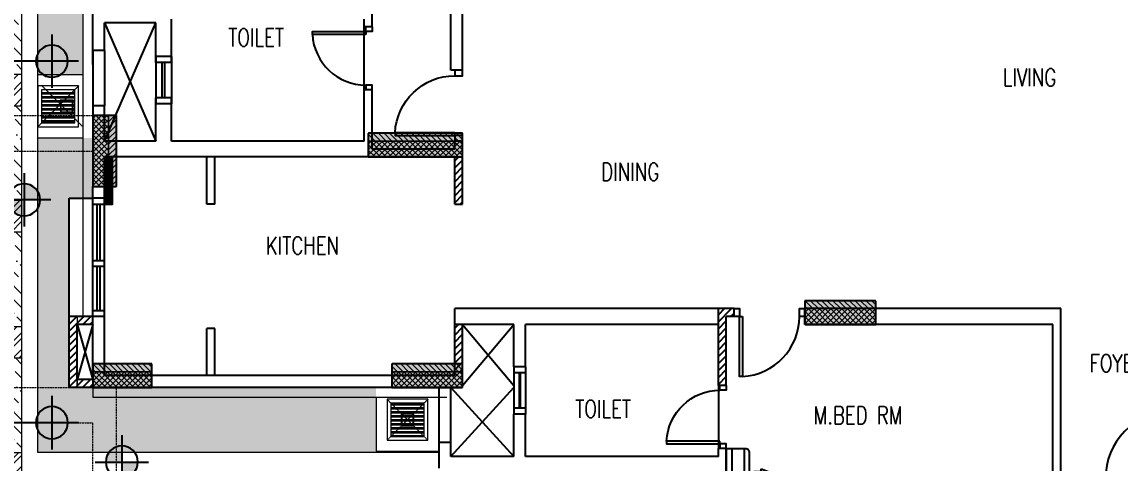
# Model space of a CAD drawing. Header units: millimetres. Extents: x 7964926 to 16080295, y -6277184 to -2986664.
# Drawn here: x 8130211 to 8144165, y -3100369 to -3094772 of the extents above; entities that cross this region are included whole.
import ezdxf

# ---------------------------------------------------------------- set-up
doc = ezdxf.new("R2010")
doc.units = ezdxf.units.MM
doc.header["$LTSCALE"] = 2000
doc.header["$MEASUREMENT"] = 0
for name, pattern in [('( Hidden )', [0.375, 0.25, -0.125]), ('1', [0, 0, 0]), ('CONTINU', [0, 0, 0]), ('DASHED2', [0.375, 0.25, -0.125]), ('HIDDEN', [0.375, 0.25, -0.125])]:
    doc.linetypes.add(name, pattern=pattern)
for name, color, linetype in [('a-AC units', 7, 'Continuous'), ('a-chajja', 2, 'HIDDEN'), ('a-col', 8, 'DASHED2'), ('a-cutout', 8, 'Continuous'), ('a-door', 8, 'Continuous'), ('a-ele 1', 8, 'Continuous'), ('a-hat col', 252, 'Continuous'), ('a-hatch wall', 8, 'Continuous'), ('a-text m', 8, 'Continuous'), ('a-tile drop', 1, 'Continuous'), ('a-wall', 8, 'Continuous'), ('a-wall @100', 252, 'Continuous'), ('a-window', 8, 'Continuous'), ('L-FL', 7, 'Continuous')]:
    doc.layers.add(name, color=color, linetype=linetype)
for name, color, linetype, lineweight in [('L - paving', 9, 'Continuous', 5), ('L-base plan', 250, 'Continuous', 5), ('L-CHAMBERS', 50, 'Continuous', 5), ('L-CORECUT', 4, 'Continuous', 5), ('L-ELE 1', 24, 'Continuous', 20), ('L-ELE 2', 30, 'Continuous', 15), ('L-ELE 4', 27, 'Continuous', 9), ('L-HATCH-1', 9, 'Continuous', 5), ('L-Paver 400x400', 250, '1', 13), ('L-SHRUBS', 96, 'Continuous', 18), ('STR-Column', 250, 'Continuous', 15), ('STR-Column Hatch', 250, 'Continuous', 15), ('STR-Podium Beam', 8, 'Continuous', 15), ('STR-RCC Up Stand', 250, 'Continuous', 15)]:
    doc.layers.add(name, color=color, linetype=linetype, lineweight=lineweight)
doc.styles.add('a-100 txt m', font='romans.shx', dxfattribs={"width": 0.75, "height": 300})
doc.styles.add('Century Gothic', font='GOTHIC.TTF')
doc.styles.get("Standard").update_dxf_attribs({"font": 'romans.shx', "width": 0.75})
pattern_1 = [(45, (1424320.437, 166168.526), (-44.1941738, 44.1941738), [])]
pattern_2 = [(45, (5619826.44, -3593798.786), (-35.3553391, 35.3553391), []), (135, (5619826.44, -3593798.786), (-35.3553391, -35.3553391), [])]
pattern_3 = [(315, (7634272.237, -587925.35), (35.3553391, 35.3553391), []), (45, (7634272.237, -587925.35), (-35.3553391, 35.3553391), [])]
pattern_4 = [(315, (7637972.237, -587925.35), (35.3553391, 35.3553391), []), (45, (7637972.237, -587925.35), (-35.3553391, 35.3553391), [])]
pattern_5 = [(315, (7637972.237, -585000.35), (35.3553391, 35.3553391), []), (45, (7637972.237, -585000.35), (-35.3553391, 35.3553391), [])]
pattern_6 = [(315, (7643322.237, -587125.35), (35.3553391, 35.3553391), []), (45, (7643322.237, -587125.35), (-35.3553391, 35.3553391), [])]
pattern_7 = [(315, (7742402.187, -601737.335), (35.3553391, 35.3553391), [])]
pattern_8 = [(315, (7751452.187, -600937.335), (35.3553391, 35.3553391), [])]
pattern_9 = [(45, (5633938.427, -3485668.836), (-35.3553391, 35.3553391), [])]
pattern_10 = [(315, (7746102.267, -601737.335), (35.3553391, 35.3553391), [])]
pattern_11 = [(315, (7746102.187, -598812.335), (35.3553391, 35.3553391), [])]
pattern_12 = [(0, (0.48, 1.42), (1e-14, 50.625), []), (0, (17.355, -15.46), (1e-14, 50.625), [])]
pattern_13 = [(45, (0, 0), (-106.0660172, 106.0660172), []), (45, (0, 75), (-106.0660172, 106.0660172), [])]

# ---------------------------------------------------------------- blocks, each defined once
blk = doc.blocks.new('basement - column')
at = {"layer": 'a-hat col'}
h = blk.add_hatch(color=256, dxfattribs=at)
h.dxf.hatch_style = 1
h.paths.add_polyline_path([(143325, -9899), (143025, -9899), (143025, -10799), (143325, -10799)])
h = blk.add_hatch(color=256, dxfattribs=at)
h.dxf.hatch_style = 1
h.paths.add_polyline_path([(147725, -10124), (146525, -10124), (146525, -10424), (147725, -10424)])
h = blk.add_hatch(color=256, dxfattribs=at)
h.dxf.hatch_style = 1
h.paths.add_polyline_path([(152975, -12249), (152075, -12249), (152075, -12549), (152975, -12549)])
h = blk.add_hatch(color=256, dxfattribs=at)
h.dxf.hatch_style = 1
h.paths.add_polyline_path([(143775, -13049), (143025, -13049), (143025, -13349), (143775, -13349)])
h = blk.add_hatch(color=256, dxfattribs=at)
h.dxf.hatch_style = 1
h.paths.add_polyline_path([(146825, -13049), (146825, -13349), (147725, -13349), (147725, -13049)])
at = {"layer": 'a-col', "linetype": 'DASHED2', "ltscale": 0.001}
for points in [[(143025, -10799), (143325, -10799), (143325, -9899), (143025, -9899)], [(146525, -10124), (146525, -10424), (147725, -10424), (147725, -10124)], [(152075, -12249), (152075, -12549), (152975, -12549), (152975, -12249)], [(143025, -13049), (143025, -13349), (143775, -13349), (143775, -13049)], [(146825, -13349), (147725, -13349), (147725, -13049), (146825, -13049)]]:
    blk.add_lwpolyline(points, close=True, dxfattribs=at)
blk = doc.blocks.new('finish lvl')
h = blk.add_hatch(color=256)
edge = h.paths.add_edge_path()
edge.add_ellipse((0.0378, 0.003), major_axis=(-0.0305, 0.0305), ratio=1, start_angle=-45, end_angle=45)
edge.add_line((-0.0053, 0.003), (0.0378, 0.003))
edge.add_line((0.0378, 0.003), (0.0378, 0.0461))
edge = h.paths.add_edge_path()
edge.add_ellipse((0.0378, 0.003), major_axis=(-0.0305, 0.0305), ratio=1, start_angle=135, end_angle=225)
edge.add_line((0.0809, 0.003), (0.0378, 0.003))
edge.add_line((0.0378, 0.003), (0.0378, -0.0401))
for p, q in [((0.0378, 0.0748), (0.0378, -0.0688)), ((-0.034, 0.003), (0.4857, 0.003))]:
    blk.add_line(p, q)
blk.add_ellipse((0.0378, 0.003), major_axis=(-0.0305, 0.0305), ratio=1, start_param=1.570796326794534, end_param=7.85398163397412)
at = {"layer": 'L-FL'}
for tag, p in [('%%P0.00', (0.1256, 0.0357)), ('FIN.LVL.', (0.1075, -0.103))]:
    blk.add_attdef(tag, p, '', height=0.08, dxfattribs=at)
blk = doc.blocks.new('*U169')
blk.add_line((1027, 0), (1027, 0))
for points in [[(0, 126), (73, 126), (73, 0), (0, 0)], [(1100, 0), (1027, 0), (1027, 126), (1100, 126)]]:
    blk.add_lwpolyline(points)
blk.add_lwpolyline([(110, 0), (110, -953), (73, -953), (73, 0)], close=True)
blk.add_arc((73, 0), 953, 272.2042, 0)
blk = doc.blocks.new('*U168')
blk.add_line((70, 0), (70, 0))
blk.add_lwpolyline([(795, 100), (795, 859), (830, 859), (830, 100)], close=True)
for points in [[(0, 100), (70, 100), (70, 0), (0, 0)], [(900, 0), (830, 0), (830, 100), (900, 100)]]:
    blk.add_lwpolyline(points)
blk.add_arc((830, 100), 760, 92.6396, 180)
blk = doc.blocks.new('*U167')
for points in [[(0, 80), (60, 80), (60, 0), (0, 0)], [(800, 80), (740, 80), (740, 0), (800, 0)]]:
    blk.add_lwpolyline(points)
blk.add_lwpolyline([(95, 0), (95, -679), (60, -679), (60, 0)], close=True)
blk.add_arc((57, 2), 683, 273.153, 359.7973)
blk = doc.blocks.new('AC IDU')
at = {"color": 8}
for p, q in [((419493, 283872), (419493, 284872)), ((419651, 283872), (419651, 284872))]:
    blk.add_line(p, q, dxfattribs=at)
blk.add_lwpolyline([(419423, 284872), (419668, 284872, -0.414214), (419718, 284822), (419718, 283922, -0.414214), (419668, 283872), (419423, 283872)], format="xyb", close=True, dxfattribs=at)
at = {"color": 252}
for points in [[(419867, 284460), (420012, 284516), (419867, 284573), (419867, 284539), (419776, 284539), (419776, 284494), (419867, 284494)], [(419867, 284126), (420012, 284183), (419867, 284239), (419867, 284205), (419776, 284205), (419776, 284160), (419867, 284160)]]:
    blk.add_lwpolyline(points, close=True, dxfattribs=at)
blk = doc.blocks.new('block 3')
at = {"layer": 'a-hatch wall'}
h = blk.add_hatch(dxfattribs=at)
h.set_pattern_fill('ANSI37', color=256, scale=300)
h.set_pattern_definition([(45, (1423840.5, 166168.526), (-26.5165043, 26.5165043), []), (135, (1423840.5, 166168.526), (-26.5165043, -26.5165043), [])])
h.paths.add_polyline_path([(8208843.7, -2859830.3), (8208843.7, -2860430.3), (8208943.7, -2860430.3), (8208943.7, -2859830.3)])
h = blk.add_hatch(dxfattribs=at)
h.set_pattern_fill('ANSI31', color=256, scale=500)
h.set_pattern_definition(pattern_1)
h.paths.add_polyline_path([(8213393.7, -2859830.3), (8213293.7, -2859830.3), (8213293.7, -2860430.3), (8213393.7, -2860430.3)])
h = blk.add_hatch(dxfattribs=at)
h.set_pattern_fill('ANSI31', color=256, scale=500)
h.set_pattern_definition(pattern_1)
h.paths.add_polyline_path([(8216743.7, -2861855.3), (8216843.7, -2861855.3), (8216843.7, -2861755.3), (8216643.7, -2861755.3), (8216643.7, -2862730.3), (8216743.7, -2862730.3)])
h = blk.add_hatch(dxfattribs=at)
h.set_pattern_fill('ANSI31', color=256, scale=500)
h.set_pattern_definition(pattern_1)
h.paths.add_polyline_path([(8208693.7, -2861855.3), (8208393.7, -2861855.3), (8208393.7, -2862755.3), (8208693.7, -2862755.3), (8208693.7, -2862655.3), (8208493.7, -2862655.3), (8208493.7, -2861955.3), (8208693.7, -2861955.3)])
h = blk.add_hatch(dxfattribs=at)
h.set_pattern_fill('ANSI31', color=256, scale=500)
h.set_pattern_definition(pattern_1)
h.paths.add_polyline_path([(8213393.7, -2861955.3), (8213293.7, -2861955.3), (8213293.7, -2862555.3), (8213393.7, -2862555.3)])
at = {"layer": 'a-chajja', "ltscale": 500}
blk.add_lwpolyline([(8208693.7, -2861855.3), (8208393.7, -2861855.3), (8208393.7, -2860355.3), (8208693.7, -2860355.3)], dxfattribs=at)
at = {"layer": 'a-cutout', "linetype": 'HIDDEN', "ltscale": 1000}
for p, q in [((8208843.7, -2859630.3), (8209493.7, -2858130.3)), ((8208843.7, -2858130.3), (8209493.7, -2859630.3)), ((8208693.7, -2861955.3), (8208493.7, -2862655.3)), ((8208493.7, -2861955.3), (8208693.7, -2862655.3)), ((8213393.8, -2862730.7), (8214043.7, -2861955.3)), ((8213393.8, -2861955.3), (8214043.7, -2862730.7)), ((8213243.7, -2862755.3), (8214043.7, -2863630.3)), ((8213243.7, -2863630.3), (8214043.7, -2862755.3))]:
    blk.add_line(p, q, dxfattribs=at)
at = {"layer": 'a-door'}
for p, q in [((8208693.7, -2858480.3), (8208693.7, -2859180.3)), ((8208843.7, -2858480.3), (8208843.7, -2859180.3)), ((8213093.7, -2863455.3), (8213093.7, -2862755.3)), ((8213243.7, -2863455.3), (8213243.7, -2862755.3))]:
    blk.add_line(p, q, dxfattribs=at)
at = {"layer": 'a-ele 1'}
for p, q in [((8210143.7, -2860430.3), (8210143.7, -2859830.3)), ((8210243.7, -2860430.3), (8210243.7, -2859830.3)), ((8210243.7, -2860430.3), (8210143.7, -2860430.3)), ((8210143.7, -2862605.3), (8210143.7, -2862005.3)), ((8210243.7, -2862005.3), (8210143.7, -2862005.3)), ((8210243.7, -2862605.3), (8210243.7, -2862005.3))]:
    blk.add_line(p, q, dxfattribs=at)
at = {"layer": 'a-tile drop', "color": 8}
for p, q in [((8212143.7, -2858980.3), (8212143.7, -2858180.3)), ((8216643.7, -2862730.3), (8216643.7, -2863530.3))]:
    blk.add_line(p, q, dxfattribs=at)
at = {"layer": 'a-wall'}
for p, q in [((8213243.7, -2858730.3), (8213243.7, -2854355.3)), ((8213393.7, -2858730.3), (8213393.7, -2855555.3)), ((8208693.7, -2858655.3), (8208693.7, -2857305.3)), ((8212243.7, -2858180.3), (8212243.7, -2857980.3)), ((8208843.7, -2858480.3), (8208843.7, -2858130.3)), ((8209493.7, -2858130.3), (8208843.7, -2858130.3)), ((8209493.7, -2858630.3), (8209493.7, -2858130.3)), ((8209693.7, -2858630.3), (8209693.7, -2858080.3)), ((8212143.7, -2858180.3), (8212143.7, -2858080.3)), ((8212243.7, -2858180.3), (8212143.7, -2858180.3)), ((8208843.7, -2858480.3), (8208693.7, -2858480.3)), ((8209693.7, -2858555.3), (8209493.7, -2858555.3)), ((8213393.7, -2858730.3), (8213243.7, -2858730.3)), ((8212143.7, -2859630.3), (8212143.7, -2858980.3)), ((8212243.7, -2858980.3), (8212143.7, -2858980.3)), ((8212243.7, -2859730.3), (8212243.7, -2858980.3)), ((8209493.7, -2859630.3), (8209493.7, -2859080.3)), ((8209693.7, -2859155.3), (8209493.7, -2859155.3)), ((8209693.7, -2859630.3), (8209693.7, -2859080.3)), ((8208843.7, -2859180.3), (8208693.7, -2859180.3)), ((8208693.7, -2859180.3), (8208693.7, -2859305.3)), ((8208843.7, -2859630.3), (8208843.7, -2859180.3)), ((8209493.7, -2859630.3), (8208843.7, -2859630.3)), ((8212143.7, -2859630.3), (8209693.7, -2859630.3)), ((8213293.7, -2859730.3), (8212243.7, -2859730.3)), ((8213293.7, -2859730.3), (8213293.7, -2859630.3)), ((8213393.7, -2859630.3), (8213293.7, -2859630.3)), ((8213393.7, -2860430.3), (8213393.7, -2859630.3)), ((8208843.7, -2860355.3), (8208843.7, -2859830.3)), ((8213293.7, -2859830.3), (8208843.7, -2859830.3)), ((8213293.7, -2860430.3), (8213293.7, -2859830.3)), ((8208693.7, -2860355.3), (8208693.7, -2860205.3)), ((8208843.7, -2860355.3), (8208693.7, -2860355.3)), ((8213293.7, -2860430.3), (8213393.7, -2860430.3)), ((8213293.7, -2862605.3), (8213293.7, -2861755.3)), ((8216643.7, -2861755.3), (8213293.7, -2861755.3)), ((8216643.7, -2862730.3), (8216643.7, -2861755.3)), ((8216843.7, -2861755.3), (8216643.7, -2861755.3)), ((8216843.7, -2861855.3), (8216843.7, -2861755.3)), ((8220993.7, -2861755.3), (8217743.7, -2861755.3)), ((8217743.7, -2861955.3), (8217743.7, -2861755.3)), ((8220993.7, -2863880.3), (8220993.7, -2861755.3)), ((8208393.7, -2862755.3), (8208393.7, -2861855.3)), ((8208843.7, -2861855.3), (8208393.7, -2861855.3)), ((8208493.7, -2862655.3), (8208493.7, -2861955.3)), ((8208693.7, -2861955.3), (8208493.7, -2861955.3)), ((8208693.7, -2862655.3), (8208693.7, -2861855.3)), ((8208843.7, -2862605.3), (8208843.7, -2861855.3)), ((8214043.7, -2861955.3), (8213293.7, -2861955.3)), ((8213393.7, -2862755.3), (8213393.7, -2861955.3)), ((8214043.7, -2862492.8), (8214043.7, -2861955.3)), ((8214193.7, -2862492.8), (8214193.7, -2861955.3)), ((8216643.7, -2861955.3), (8214193.7, -2861955.3)), ((8216843.7, -2861855.3), (8216743.7, -2861855.3)), ((8216743.7, -2862730.3), (8216743.7, -2861855.3)), ((8220893.7, -2861955.3), (8217743.7, -2861955.3)), ((8220893.7, -2865930.3), (8220893.7, -2861955.3)), ((8214193.7, -2862492.8), (8214043.7, -2862492.8)), ((8208693.7, -2862655.3), (8208493.7, -2862655.3)), ((8213293.7, -2862605.3), (8208843.7, -2862605.3)), ((8208693.7, -2862755.3), (8208393.7, -2862755.3)), ((8213393.7, -2862755.3), (8208693.7, -2862755.3)), ((8213243.7, -2862755.3), (8213093.7, -2862755.3)), ((8213393.7, -2862755.3), (8213243.7, -2862755.3)), ((8216743.7, -2862730.3), (8216643.7, -2862730.3)), ((8214043.7, -2863630.3), (8214043.7, -2863092.8)), ((8214193.7, -2863092.8), (8214043.7, -2863092.8)), ((8214193.7, -2863630.3), (8214193.7, -2863092.8)), ((8213093.7, -2863780.3), (8213093.7, -2863455.3)), ((8213243.7, -2863455.3), (8213093.7, -2863455.3)), ((8213243.7, -2863630.3), (8213243.7, -2863455.3)), ((8214043.7, -2863630.3), (8213243.7, -2863630.3)), ((8216643.7, -2863630.3), (8214193.7, -2863630.3)), ((8216643.7, -2863630.3), (8216643.7, -2863530.3)), ((8216743.7, -2863530.3), (8216643.7, -2863530.3)), ((8216743.7, -2864330.3), (8216743.7, -2863530.3))]:
    blk.add_line(p, q, dxfattribs=at)
at = {"layer": 'a-wall @100'}
blk.add_lwpolyline([(8208843.7, -2859830.3), (8208843.7, -2860430.3), (8208943.7, -2860430.3), (8208943.7, -2859830.3)], close=True, dxfattribs=at)
at = {"layer": 'a-window'}
for p, q in [((8209493.7, -2858555.3), (8209493.7, -2858630.3)), ((8209693.7, -2858555.3), (8209693.7, -2858630.3)), ((8209693.7, -2858630.3), (8209493.7, -2858630.3)), ((8209493.7, -2858630.3), (8209493.7, -2859080.3)), ((8209569, -2858630.3), (8209569, -2859080.3)), ((8209604, -2858630.3), (8209604, -2859080.3)), ((8209693.7, -2858630.3), (8209693.7, -2859080.3)), ((8209493.7, -2859080.3), (8209493.7, -2859155.3)), ((8209693.7, -2859080.3), (8209493.7, -2859080.3)), ((8209693.7, -2859080.3), (8209693.7, -2859155.3)), ((8208693.7, -2861855.3), (8208693.7, -2860355.3)), ((8208843.7, -2861855.3), (8208843.7, -2860355.3)), ((8208693.7, -2860430.3), (8208843.7, -2860430.3)), ((8208751.2, -2861142.8), (8208751.2, -2860430.3)), ((8208786.2, -2861142.8), (8208786.2, -2860430.3)), ((8208693.7, -2861142.8), (8208843.7, -2861142.8)), ((8208693.7, -2861217.8), (8208843.7, -2861217.8)), ((8208751.2, -2861780.3), (8208751.2, -2861217.8)), ((8208786.2, -2861780.3), (8208786.2, -2861217.8)), ((8208693.7, -2861780.3), (8208843.7, -2861780.3)), ((8214043.7, -2862492.8), (8214043.7, -2863092.8)), ((8214193.7, -2862492.8), (8214193.7, -2863092.8)), ((8214193.7, -2862567.8), (8214043.7, -2862567.8)), ((8214111.2, -2862567.8), (8214111.2, -2863017.8)), ((8214126.2, -2862567.8), (8214126.2, -2863017.8)), ((8214193.7, -2863017.8), (8214043.7, -2863017.8))]:
    blk.add_line(p, q, dxfattribs=at)
at = {"layer": 'a-AC units', "xscale": -1, "rotation": 180}
blk.add_blockref('AC IDU', (7797320.7, -2579661.1), dxfattribs=at)
at = {"layer": 'a-door'}
for name, p, rotation in [('*U167', (8212163.7, -2858180.3), 270), ('*U168', (8217743.7, -2861755.3), 180)]:
    blk.add_blockref(name, p, dxfattribs=dict(at, rotation=rotation))
for name, p, xscale, rotation in [('*U168', (8213393.7, -2858730.3), -1.000000000000001, 90), ('*U167', (8216663.7, -2863530.3), -1, 270)]:
    blk.add_blockref(name, p, dxfattribs=dict(at, xscale=xscale, rotation=rotation))
at = {"layer": 'a-door', "extrusion": (0, 0, -1), "xscale": -0.9090909090908447, "yscale": 0.9090909090908447, "zscale": -0.9090909090908447, "rotation": 180.0000569072902}
blk.add_blockref('*U169', (-8222493.7, -2863916), dxfattribs=at)

msp = doc.modelspace()

# ---------------------------------------------------------------- hatches: boundary and pattern name
at = {"layer": 'a-hatch wall'}
h = msp.add_hatch(dxfattribs=at)
h.set_pattern_fill('ANSI37', color=256, scale=300)
h.set_pattern_definition([(45, (1346257.907, -70486.104), (-26.5165043, 26.5165043), []), (135, (1346257.907, -70486.104), (-26.5165043, -26.5165043), [])])
h.paths.add_polyline_path([(8131261.1, -3096485), (8131261.1, -3097085), (8131361.1, -3097085), (8131361.1, -3096485)])
at = {"layer": 'L - paving'}
h = msp.add_hatch(dxfattribs=at)
h.set_pattern_fill('ANSI36', color=256, scale=1000, angle=90)
h.set_pattern_definition([(135, (8191222.22, -3170177.76), (-243.06796, 66.29126), [312.5, -62.5, 0, -62.5])])
h.paths.add_polyline_path([(8130211.1, -3095435), (8130211.1, -3094235), (8124361.3, -3094235), (8124361.3, -3095435)])
h = msp.add_hatch(dxfattribs=at)
h.set_pattern_fill('ANSI36', color=256, scale=1000, angle=90)
h.set_pattern_definition([(135, (8191222.22, -3171777.76), (-243.06796, 66.29126), [312.5, -62.5, 0, -62.5])])
h.paths.add_polyline_path([(8130211.1, -3097035), (8130211.1, -3095835), (8124361.3, -3095835), (8124361.3, -3097035)])
h = msp.add_hatch(dxfattribs=at)
h.set_pattern_fill('ANSI36', color=256, scale=1000, angle=90)
h.set_pattern_definition([(135, (8191222.22, -3173377.76), (-243.06796, 66.29126), [312.5, -62.5, 0, -62.5])])
h.paths.add_polyline_path([(8130211.1, -3098635), (8130211.1, -3097435), (8124361.3, -3097435), (8124361.3, -3098635)])
h = msp.add_hatch(dxfattribs=at)
h.set_pattern_fill('ANSI36', color=256, scale=1000, angle=90)
h.set_pattern_definition([(135, (8191222.22, -3174977.76), (-243.06796, 66.29126), [312.5, -62.5, 0, -62.5])])
h.paths.add_polyline_path([(8130211.1, -3100235), (8130211.1, -3099035), (8124361.3, -3099035), (8124361.3, -3100235)])
at = {"layer": 'L-HATCH-1'}
h = msp.add_hatch(dxfattribs=at)
h.set_pattern_fill('STEEL', color=26, scale=1200)
h.set_pattern_definition(pattern_13)
h.paths.add_polyline_path([(8130211.1, -3095835), (8130211.1, -3095435), (8122211.3, -3095435), (8122211.3, -3095835)])
h = msp.add_hatch(dxfattribs=at)
h.set_pattern_fill('STEEL', color=26, scale=1200)
h.set_pattern_definition(pattern_13)
h.paths.add_polyline_path([(8130211.1, -3097435), (8130211.1, -3097035), (8122211.3, -3097035), (8122211.3, -3097435)])
h = msp.add_hatch(dxfattribs=at)
h.set_pattern_fill('STEEL', color=26, scale=1200)
h.set_pattern_definition(pattern_13)
h.paths.add_polyline_path([(8130211.1, -3099035), (8130211.1, -3098635), (8122211.3, -3098635), (8122211.3, -3099035)])
h = msp.add_hatch(dxfattribs=at)
h.set_pattern_fill('STEEL', color=26, scale=1200)
h.set_pattern_definition(pattern_13)
h.paths.add_polyline_path([(8130211.1, -3100635), (8130211.1, -3100235), (8122211.3, -3100235), (8122211.3, -3100635)])
at = {"layer": 'L-Paver 400x400', "true_color": 0x636466}
h = msp.add_hatch(dxfattribs=at)
h.set_pattern_fill('ANSI32', color=251, scale=135, angle=315)
h.set_pattern_definition([(0, (-54.52, 1.42), (1e-14, 50.625), []), (0, (-37.645, -15.46), (1e-14, 50.625), [])])
h.paths.add_polyline_path([(8130461.1, -3095633.6), (8130881.1, -3095633.6), (8130881.1, -3096053.6), (8130461.1, -3096053.6)])
h = msp.add_hatch(dxfattribs=at)
h.set_pattern_fill('ANSI32', color=251, scale=135, angle=315)
h.set_pattern_definition(pattern_12)
h.paths.add_polyline_path([(8134900.3, -3099610.3), (8135320.3, -3099610.3), (8135320.3, -3100030.3), (8134900.3, -3100030.3)])
h = msp.add_hatch(dxfattribs=at)
h.set_pattern_fill('ANSI32', color=251, scale=135, angle=315)
h.set_pattern_definition(pattern_12)
h.paths.add_polyline_path([(8134900.3, -3099610.3), (8135320.3, -3099610.3), (8135320.3, -3100030.3), (8134900.3, -3100030.3)])
at = {"layer": 'L-SHRUBS'}
h = msp.add_hatch(dxfattribs=at)
h.set_pattern_fill('GRASS', color=256, scale=200)
edge = h.paths.add_edge_path()
edge.add_line((8130411.1, -3091610), (8130411.1, -3096211.7))
edge.add_line((8130411.1, -3096211.7), (8130411.1, -3095443.6))
edge.add_line((8130411.1, -3095443.6), (8130986.1, -3095443.6))
edge.add_line((8130986.1, -3095443.6), (8130986.1, -3093960))
edge.add_line((8130986.1, -3093960), (8130986.1, -3093390.2))
edge.add_line((8130986.1, -3093390.2), (8130961.2, -3093260))
edge.add_line((8130961.2, -3093260), (8130986.1, -3093260))
edge.add_line((8130986.1, -3093260), (8130986.1, -3091760))
edge.add_line((8130986.1, -3091760), (8130811.3, -3091760))
edge.add_line((8130811.3, -3091760), (8130811.3, -3090860))
edge.add_line((8130811.3, -3090860), (8131109.4, -3090736.7))
edge.add_line((8131109.4, -3090736.7), (8133361.2, -3090710))
edge.add_line((8133361.2, -3090710), (8135886.3, -3090736.7))
edge.add_line((8135886.3, -3090736.7), (8136586.3, -3090736.7))
edge.add_line((8136586.3, -3090736.7), (8137985.3, -3090736.7))
edge.add_line((8137985.3, -3090736.7), (8137985.3, -3090160))
edge.add_line((8137985.3, -3090160), (8138785.3, -3090160))
edge.add_line((8138785.3, -3090160), (8138785.3, -3090736.7))
edge.add_line((8138785.3, -3090736.7), (8140961.1, -3090736.7))
edge.add_line((8140961.1, -3090736.7), (8140961.3, -3090860))
edge.add_line((8140961.3, -3090860), (8144486.3, -3090860))
edge.add_line((8144486.3, -3090860), (8144911.3, -3090860))
edge.add_line((8144911.3, -3090860), (8144911.3, -3090160))
edge.add_line((8144911.3, -3090160), (8131861.3, -3090160))
edge.add_arc((8131724.1, -3091473), 1320.2, 84.0368, 185.95546)
h.paths.add_polyline_path([(8135510.3, -3100220.3), (8134710.3, -3100220.3), (8134710.3, -3099420.3), (8135510.3, -3099420.3)], flags=16)
h.paths.add_polyline_path([(8131111.3, -3096243.6), (8130411.1, -3096243.6), (8130411.1, -3100235), (8135511.3, -3100235), (8135511.3, -3100160), (8135511.3, -3099410), (8131111.3, -3099410), (8130811.3, -3099410), (8130811.3, -3098510), (8130811.3, -3097010), (8131111.3, -3097010)])
at = {"layer": 'STR-Column Hatch'}
h = msp.add_hatch(dxfattribs=at)
h.set_pattern_fill('ANSI37', color=250, scale=400)
h.set_pattern_definition(pattern_2)
h.paths.add_polyline_path([(8131111.1, -3096860), (8131311.1, -3096860), (8131311.1, -3095960), (8131111.1, -3095960)])
h = msp.add_hatch(dxfattribs=at)
h.set_pattern_fill('ANSI37', color=250, scale=400)
h.set_pattern_definition(pattern_2)
h.paths.add_polyline_path([(8131111.1, -3096860), (8131311.1, -3096860), (8131311.1, -3095960), (8131111.1, -3095960)])
h = msp.add_hatch(dxfattribs=at)
h.set_pattern_fill('ANSI31', color=250, scale=400)
h.set_pattern_definition(pattern_9)
h.paths.add_polyline_path([(8131311.1, -3096860), (8131411.1, -3096860), (8131411.1, -3095960), (8131311.1, -3095960)])
h = msp.add_hatch(dxfattribs=at)
h.set_pattern_fill('ANSI31', color=250, scale=400)
h.set_pattern_definition(pattern_9)
h.paths.add_polyline_path([(8131311.1, -3096860), (8131411.1, -3096860), (8131411.1, -3095960), (8131311.1, -3095960)])
h = msp.add_hatch(dxfattribs=at)
h.set_pattern_fill('ANSI31', color=250, scale=400, angle=-90)
h.set_pattern_definition(pattern_11)
h.paths.add_polyline_path([(8134611.1, -3096185), (8134611.1, -3096285), (8135811.1, -3096285), (8135811.1, -3096185)])
h = msp.add_hatch(dxfattribs=at)
h.set_pattern_fill('ANSI31', color=250, scale=400, angle=-90)
h.set_pattern_definition(pattern_11)
h.paths.add_polyline_path([(8134611.1, -3096185), (8134611.1, -3096285), (8135811.1, -3096285), (8135811.1, -3096185)])
h = msp.add_hatch(dxfattribs=at)
h.set_pattern_fill('ANSI37', color=250, scale=400, angle=-90)
h.set_pattern_definition(pattern_5)
h.paths.add_polyline_path([(8134611.1, -3096285), (8134611.1, -3096485), (8135811.1, -3096485), (8135811.1, -3096285)])
h = msp.add_hatch(dxfattribs=at)
h.set_pattern_fill('ANSI37', color=250, scale=400, angle=-90)
h.set_pattern_definition(pattern_5)
h.paths.add_polyline_path([(8134611.1, -3096285), (8134611.1, -3096485), (8135811.1, -3096485), (8135811.1, -3096285)])
h = msp.add_hatch(dxfattribs=at)
h.set_pattern_fill('ANSI31', color=250, scale=400, angle=-90)
h.set_pattern_definition(pattern_8)
h.paths.add_polyline_path([(8140161.1, -3098310), (8140161.1, -3098410), (8141061.1, -3098410), (8141061.1, -3098310)])
h = msp.add_hatch(dxfattribs=at)
h.set_pattern_fill('ANSI31', color=250, scale=400, angle=-90)
h.set_pattern_definition(pattern_8)
h.paths.add_polyline_path([(8140161.1, -3098310), (8140161.1, -3098410), (8141061.1, -3098410), (8141061.1, -3098310)])
h = msp.add_hatch(dxfattribs=at)
h.set_pattern_fill('ANSI37', color=250, scale=400, angle=-90)
h.set_pattern_definition(pattern_6)
h.paths.add_polyline_path([(8140161.1, -3098410), (8140161.1, -3098610), (8141061.1, -3098610), (8141061.1, -3098410)])
h = msp.add_hatch(dxfattribs=at)
h.set_pattern_fill('ANSI37', color=250, scale=400, angle=-90)
h.set_pattern_definition(pattern_6)
h.paths.add_polyline_path([(8140161.1, -3098410), (8140161.1, -3098610), (8141061.1, -3098610), (8141061.1, -3098410)])
h = msp.add_hatch(dxfattribs=at)
h.set_pattern_fill('ANSI31', color=250, scale=400, angle=-90)
h.set_pattern_definition(pattern_7)
h.paths.add_polyline_path([(8131111.1, -3099110), (8131111.1, -3099210), (8131861.1, -3099210), (8131861.1, -3099110)])
h = msp.add_hatch(dxfattribs=at)
h.set_pattern_fill('ANSI31', color=250, scale=400, angle=-90)
h.set_pattern_definition(pattern_7)
h.paths.add_polyline_path([(8131111.1, -3099110), (8131111.1, -3099210), (8131861.1, -3099210), (8131861.1, -3099110)])
h = msp.add_hatch(dxfattribs=at)
h.set_pattern_fill('ANSI31', color=250, scale=400, angle=-90)
h.set_pattern_definition(pattern_10)
h.paths.add_polyline_path([(8134911.1, -3099110), (8134911.1, -3099210), (8135811.1, -3099210), (8135811.1, -3099110)])
h = msp.add_hatch(dxfattribs=at)
h.set_pattern_fill('ANSI31', color=250, scale=400, angle=-90)
h.set_pattern_definition(pattern_10)
h.paths.add_polyline_path([(8134911.1, -3099110), (8134911.1, -3099210), (8135811.1, -3099210), (8135811.1, -3099110)])
h = msp.add_hatch(dxfattribs=at)
h.set_pattern_fill('ANSI37', color=250, scale=400, angle=-90)
h.set_pattern_definition(pattern_3)
h.paths.add_polyline_path([(8131111.1, -3099210), (8131111.1, -3099410), (8131861.1, -3099410), (8131861.1, -3099210)])
h = msp.add_hatch(dxfattribs=at)
h.set_pattern_fill('ANSI37', color=250, scale=400, angle=-90)
h.set_pattern_definition(pattern_3)
h.paths.add_polyline_path([(8131111.1, -3099210), (8131111.1, -3099410), (8131861.1, -3099410), (8131861.1, -3099210)])
h = msp.add_hatch(dxfattribs=at)
h.set_pattern_fill('ANSI37', color=250, scale=400, angle=-90)
h.set_pattern_definition(pattern_4)
h.paths.add_polyline_path([(8134911.1, -3099210), (8134911.1, -3099410), (8135811.1, -3099410), (8135811.1, -3099210)])
h = msp.add_hatch(dxfattribs=at)
h.set_pattern_fill('ANSI37', color=250, scale=400, angle=-90)
h.set_pattern_definition(pattern_4)
h.paths.add_polyline_path([(8134911.1, -3099210), (8134911.1, -3099410), (8135811.1, -3099410), (8135811.1, -3099210)])

# ---------------------------------------------------------------- linework, layer by layer
at = {"layer": 'L-CHAMBERS', "color": 42}
for points in [[(8130986.1, -3095443.6), (8130411.1, -3095443.6)], [(8130411.1, -3096243.6), (8130986.1, -3096243.6)], [(8134710.3, -3099535), (8134710.3, -3100220.3), (8135510.3, -3100220.3), (8135510.3, -3099535)], [(8134710.3, -3099535), (8134710.3, -3100220.3), (8135510.3, -3100220.3), (8135510.3, -3099535)]]:
    msp.add_lwpolyline(points, dxfattribs=at)
for points in [[(8130411.1, -3096103.6), (8130931.1, -3096103.6), (8130931.1, -3095583.6), (8130411.1, -3095583.6)], [(8130461.1, -3096053.6), (8130881.1, -3096053.6), (8130881.1, -3095633.6), (8130461.1, -3095633.6)], [(8134850.3, -3100080.3), (8135370.3, -3100080.3), (8135370.3, -3099560.3), (8134850.3, -3099560.3)], [(8134850.3, -3100080.3), (8135370.3, -3100080.3), (8135370.3, -3099560.3), (8134850.3, -3099560.3)], [(8134900.3, -3100030.3), (8135320.3, -3100030.3), (8135320.3, -3099610.3), (8134900.3, -3099610.3)], [(8134900.3, -3100030.3), (8135320.3, -3100030.3), (8135320.3, -3099610.3), (8134900.3, -3099610.3)]]:
    msp.add_lwpolyline(points, close=True, dxfattribs=at)
at = {"layer": 'L-CORECUT', "const_width": 25}
for points in [[(8130705.2, -3095767.9), (8130855.2, -3095767.9), (8130855.2, -3095917.9), (8130705.2, -3095917.9)], [(8135036.3, -3099744.6), (8135186.3, -3099744.6), (8135186.3, -3099894.6), (8135036.3, -3099894.6)], [(8135036.3, -3099744.6), (8135186.3, -3099744.6), (8135186.3, -3099894.6), (8135036.3, -3099894.6)]]:
    msp.add_lwpolyline(points, close=True, dxfattribs=at)
at = {"layer": 'L-ELE 1'}
msp.add_line((8130211.1, -3137535), (8130211.1, -3091469.7), dxfattribs=at)
at = {"layer": 'L-ELE 2'}
for p, q in [((8130411.1, -3100235), (8130411.1, -3091460)), ((8135511.3, -3100235), (8130411.1, -3100235))]:
    msp.add_line(p, q, dxfattribs=at)
for points in [[(8130986.1, -3091765.7), (8130986.1, -3098510)], [(8131111.1, -3091765.7), (8131111.1, -3098510)], [(8131111.1, -3099410), (8131111.1, -3099535), (8135611.1, -3099535)]]:
    msp.add_lwpolyline(points, dxfattribs=at)
at = {"layer": 'L-ELE 4'}
for points in [[(8122211.3, -3095435), (8130211.1, -3095435)], [(8122211.3, -3095835), (8130211.1, -3095835)], [(8122211.3, -3097035), (8130211.1, -3097035)], [(8122211.3, -3097435), (8130211.1, -3097435)], [(8122211.3, -3098635), (8130211.1, -3098635)], [(8122211.3, -3099035), (8130211.1, -3099035)], [(8122211.3, -3100235), (8130211.1, -3100235)]]:
    msp.add_lwpolyline(points, dxfattribs=at)
at = {"layer": 'L-Paver 400x400', "color": 251, "linetype": '( Hidden )', "ltscale": 0.005, "true_color": 0x636466}
for p, q in [((8130931.1, -3095583.6), (8130411.1, -3096103.6)), ((8130986.1, -3096103.6), (8130466.1, -3095583.6)), ((8135370.3, -3099560.3), (8134850.3, -3100080.3)), ((8135370.3, -3100080.3), (8134850.3, -3099560.3)), ((8135370.3, -3099560.3), (8134850.3, -3100080.3)), ((8135370.3, -3100080.3), (8134850.3, -3099560.3))]:
    msp.add_line(p, q, dxfattribs=at)
at = {"layer": 'STR-Column', "color": 8}
for points in [[(8131111.1, -3096860), (8131311.1, -3096860), (8131311.1, -3095960), (8131111.1, -3095960)], [(8131111.1, -3096860), (8131311.1, -3096860), (8131311.1, -3095960), (8131111.1, -3095960)], [(8131311.1, -3096860), (8131411.1, -3096860), (8131411.1, -3095960), (8131311.1, -3095960)], [(8131311.1, -3096860), (8131411.1, -3096860), (8131411.1, -3095960), (8131311.1, -3095960)], [(8134611.1, -3096185), (8134611.1, -3096285), (8135811.1, -3096285), (8135811.1, -3096185)], [(8134611.1, -3096185), (8134611.1, -3096285), (8135811.1, -3096285), (8135811.1, -3096185)], [(8134611.1, -3096285), (8134611.1, -3096485), (8135811.1, -3096485), (8135811.1, -3096285)], [(8134611.1, -3096285), (8134611.1, -3096485), (8135811.1, -3096485), (8135811.1, -3096285)], [(8140161.1, -3098310), (8140161.1, -3098410), (8141061.1, -3098410), (8141061.1, -3098310)], [(8140161.1, -3098310), (8140161.1, -3098410), (8141061.1, -3098410), (8141061.1, -3098310)], [(8140161.1, -3098410), (8140161.1, -3098610), (8141061.1, -3098610), (8141061.1, -3098410)], [(8140161.1, -3098410), (8140161.1, -3098610), (8141061.1, -3098610), (8141061.1, -3098410)], [(8131111.1, -3099110), (8131111.1, -3099210), (8131861.1, -3099210), (8131861.1, -3099110)], [(8131111.1, -3099110), (8131111.1, -3099210), (8131861.1, -3099210), (8131861.1, -3099110)], [(8134911.1, -3099110), (8134911.1, -3099210), (8135811.1, -3099210), (8135811.1, -3099110)], [(8134911.1, -3099110), (8134911.1, -3099210), (8135811.1, -3099210), (8135811.1, -3099110)], [(8131111.1, -3099210), (8131111.1, -3099410), (8131861.1, -3099410), (8131861.1, -3099210)], [(8131111.1, -3099210), (8131111.1, -3099410), (8131861.1, -3099410), (8131861.1, -3099210)], [(8134911.1, -3099210), (8134911.1, -3099410), (8135811.1, -3099410), (8135811.1, -3099210)], [(8134911.1, -3099210), (8134911.1, -3099410), (8135811.1, -3099410), (8135811.1, -3099210)]]:
    msp.add_lwpolyline(points, close=True, dxfattribs=at)
at = {"layer": 'STR-Podium Beam', "linetype": 'HIDDEN', "lineweight": 5, "ltscale": 0.005}
for p, q in [((8126011.1, -3095960), (8131111.1, -3095960)), ((8126011.1, -3095960), (8131111.1, -3095960)), ((8126011.1, -3096410), (8131111.1, -3096410)), ((8126011.1, -3096410), (8131111.1, -3096410)), ((8126011.1, -3099410), (8131111.1, -3099410)), ((8126011.1, -3099410), (8131111.1, -3099410)), ((8131411.1, -3101385), (8131411.1, -3099410)), ((8131411.1, -3101385), (8131411.1, -3099410)), ((8128525.5, -3099860), (8131111.1, -3099860)), ((8128525.5, -3099860), (8131111.1, -3099860)), ((8131111.1, -3105710), (8131111.1, -3099860)), ((8131111.1, -3105710), (8131111.1, -3099860))]:
    msp.add_line(p, q, dxfattribs=at)
at = {"layer": 'STR-RCC Up Stand', "linetype": 'CONTINU'}
for points in [[(8131111.1, -3099410), (8130811.1, -3099410), (8130811.1, -3098510), (8131111.1, -3098510)], [(8131111.1, -3099410), (8130811.1, -3099410), (8130811.1, -3098510), (8131111.1, -3098510)], [(8131111.1, -3099310), (8130911.1, -3099310), (8130911.1, -3098610), (8131111.1, -3098610)], [(8131111.1, -3099310), (8130911.1, -3099310), (8130911.1, -3098610), (8131111.1, -3098610)]]:
    msp.add_lwpolyline(points, dxfattribs=at)
for points in [[(8130811.1, -3098510), (8130911.1, -3098510), (8130911.1, -3099410), (8130811.1, -3099410)], [(8130811.1, -3098510), (8130911.1, -3098510), (8130911.1, -3099410), (8130811.1, -3099410)], [(8130911.1, -3098610), (8131111.1, -3098610), (8131111.1, -3098510), (8130911.1, -3098510)], [(8130911.1, -3098610), (8131111.1, -3098610), (8131111.1, -3098510), (8130911.1, -3098510)], [(8131111.1, -3099410), (8130911.1, -3099410), (8130911.1, -3099310), (8131111.1, -3099310)], [(8131111.1, -3099410), (8130911.1, -3099410), (8130911.1, -3099310), (8131111.1, -3099310)]]:
    msp.add_lwpolyline(points, close=True, dxfattribs=at)

# ---------------------------------------------------------------- block references
at = {"layer": 'L-base plan', "color": 8}
msp.add_blockref('block 3', (-77582.5, -236654.6), dxfattribs=at)
at = {"layer": 'L-FL', "ltscale": 0.5}
ref = msp.add_blockref('finish lvl', (8130769.8, -3095284.3), dxfattribs=dict(at, xscale=-4725.606725092182, yscale=4725.606725092182, zscale=4725.606725092182, rotation=359.9997894630318))
ref.add_attrib('FIN.LVL.', 'FGL', (8128903.8, -3095762.3, 0), dxfattribs={"ltscale": 0.5, "height": 416.57, "rotation": 359.99979, "style": 'Century Gothic'})
ref.add_attrib('%%P0.00', '+100.220', (8127482.1, -3095116.5), dxfattribs={"ltscale": 0.5, "height": 416.57, "rotation": 359.99979, "style": 'Century Gothic'})
ref = msp.add_blockref('finish lvl', (8130417.5, -3097043.6), dxfattribs=dict(at, xscale=-4725.606725105103, yscale=4725.606725105103, zscale=4725.606725105103, rotation=0.0002105370784111216))
ref.add_attrib('FIN.LVL.', 'TOC', (8128729.6, -3097521.6, 0), dxfattribs={"ltscale": 0.5, "height": 416.57, "rotation": 0.00021, "style": 'Century Gothic'})
ref.add_attrib('%%P0.00', '+100.275', (8127518.5, -3096875.8), dxfattribs={"ltscale": 0.5, "height": 416.57, "rotation": 0.00021, "style": 'Century Gothic'})
ref = msp.add_blockref('finish lvl', (8130769.8, -3099871.1), dxfattribs=dict(at, xscale=-4725.606725105103, yscale=4725.606725105103, zscale=4725.606725105103, rotation=359.9997894630318))
ref.add_attrib('FIN.LVL.', 'FGL', (8128903.8, -3100349.2, 0), dxfattribs={"ltscale": 0.5, "height": 416.57, "rotation": 359.99979, "style": 'Century Gothic'})
ref.add_attrib('%%P0.00', '+100.225', (8127482.1, -3099703.3), dxfattribs={"ltscale": 0.5, "height": 416.57, "rotation": 359.99979, "style": 'Century Gothic'})
ref = msp.add_blockref('finish lvl', (8131494.3, -3100177.4), dxfattribs=dict(at, xscale=-4725.606725105103, yscale=4725.606725105103, zscale=4725.606725105103, rotation=89.99978946303173))
ref.add_attrib('FIN.LVL.', 'TOC', (8131555.8, -3100666.2, 0), dxfattribs={"ltscale": 0.5, "height": 416.57, "rotation": 269.99979, "style": 'Century Gothic'})
ref.add_attrib('%%P0.00', '+100.275', (8130910, -3100628.8), dxfattribs={"ltscale": 0.5, "height": 416.57, "rotation": 269.99979, "style": 'Century Gothic'})
at = {"layer": 'STR-Column', "ltscale": 1000}
msp.add_blockref('basement - column', (7988086.1, -3086060.7), dxfattribs=at)

# ---------------------------------------------------------------- texts
at = {"layer": 'a-text m', "char_height": 225, "attachment_point": 1, "style": 'a-100 txt m'}
for s, width, insert in [('TOILET', 2510.623, (8132832.6, -3094857.1)), ('LIVING', 2510.623, (8142675.7, -3095362.7)), ('DINING', 2510.623, (8137573.4, -3096561)), ('KITCHEN', 2510.623, (8133309.3, -3097497.8)), ('FOYER', 1263.139, (8143779, -3098990.3)), ('TOILET', 2510.623, (8137242.3, -3099569.7)), ('M.BED RM', 4054.256, (8140271.4, -3099650.8))]:
    msp.add_mtext_dynamic_manual_height_columns(s, width=width, gutter_width=1, heights=[0], dxfattribs=dict(at, insert=insert))

doc.saveas('drawing.dxf')
